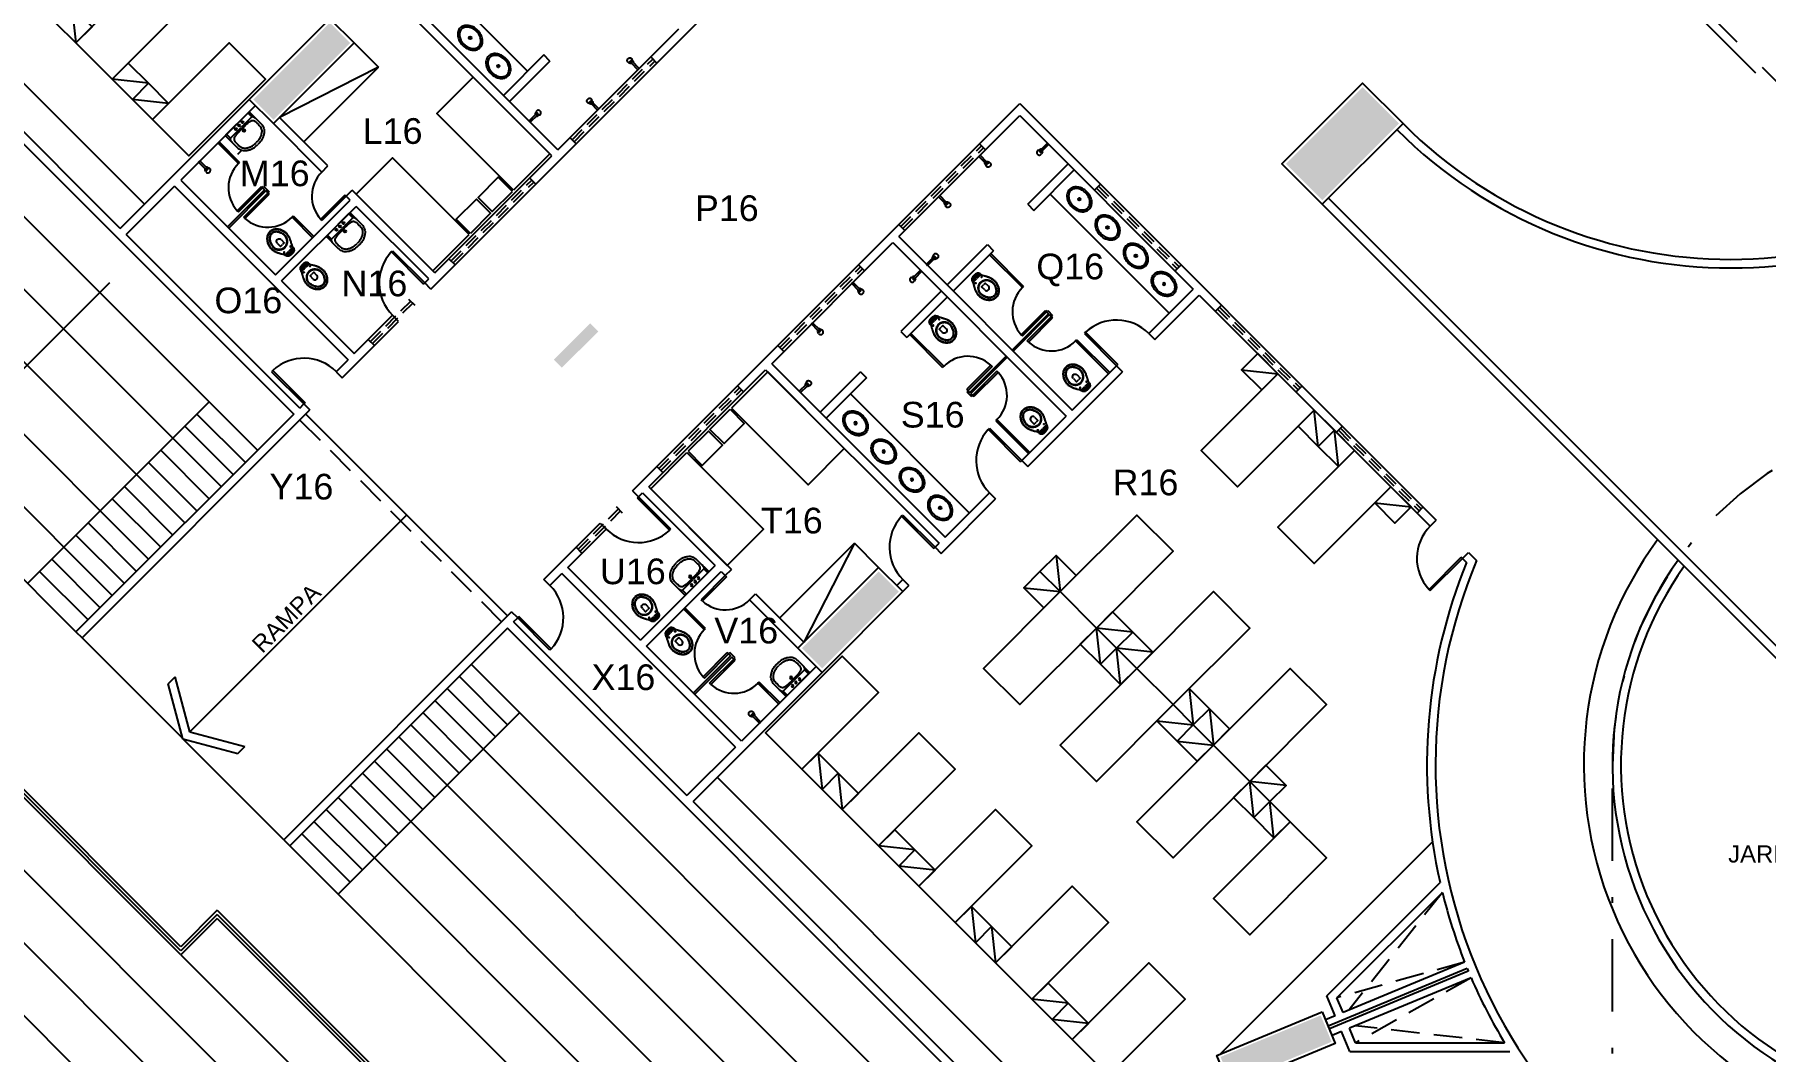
# Model space of a CAD drawing. Extents: x 652 to 872, y -56 to 210.
# Drawn here: x 798.1 to 828.44, y 151.94 to 169.76 of the extents above; entities that cross this region are included whole.
import ezdxf

# ---------------------------------------------------------------- set-up
doc = ezdxf.new("R2010")
doc.units = 0
doc.header["$LTSCALE"] = 2
doc.linetypes.add('DASHDOT2', pattern=[12.7, 6.35, -3.175, 0, -3.175])
doc.linetypes.add('HIDDEN', pattern=[0.375, 0.25, -0.125])
for name, color, linetype in [('ARQUIBANCADA-ARY', 2, 'CONTINUOUS'), ('DIVISÓRIAS-ARY', 2, 'CONTINUOUS'), ('ESQUADRIA-ALTA-ARY', 7, 'HIDDEN'), ('ESQUADRIA-ARY', 2, 'CONTINUOUS'), ('HACHURAS-ARY', 9, 'CONTINUOUS'), ('INDIC-CORTE-TBS', 4, 'DASHDOT2'), ('L_DECA', 7, 'CONTINUOUS'), ('MOBILIÁRIO-ARY', 7, 'CONTINUOUS'), ('PAREDE-ALTA-ARY', 1, 'CONTINUOUS'), ('PAREDE-BAIXA-ARY', 2, 'CONTINUOUS'), ('PEÇAS-SANIT-ARY', 7, 'CONTINUOUS'), ('PILARES-PRINC-ARY', 5, 'CONTINUOUS'), ('PROJ-COBERTURA-ARY', 7, 'DASHDOT2'), ('RAMPA-ARY', 2, 'CONTINUOUS'), ('RAMPA-INT-ARY', 7, 'CONTINUOUS'), ('RAMPA-PROJ-ARY', 7, 'HIDDEN'), ('TEXTO-PB-COR-ARY', 12, 'CONTINUOUS')]:
    doc.layers.add(name, color=color, linetype=linetype)
doc.styles.add('ARIAL', font='arial.ttf', dxfattribs={"height": 0.5})

# ---------------------------------------------------------------- blocks, each defined once
blk = doc.blocks.new('CHUVEIRO')
at = {"layer": 'PEÇAS-SANIT-ARY'}
for p, q in [((-0.029, 0.168), (-0.043, 0.208)), ((-0.015, 0.17), (0.015, 0.17)), ((-0.015, 0), (-0.015, 0.17)), ((0.015, 0), (-0.015, 0)), ((0.015, 0.17), (0.015, 0)), ((0.043, 0.207), (0.03, 0.175))]:
    blk.add_line(p, q, dxfattribs=at)
for points in [[(0.045, 0.22, 0.109452), (0.042, 0.235, 0.102376), (0.032, 0.248, 0.093737), (0.017, 0.257, 0.088426), (0, 0.26, 0.088426), (-0.017, 0.257, 0.093737), (-0.032, 0.248, 0.102376), (-0.042, 0.235, 0.109452), (-0.045, 0.22, 0.085068), (-0.043, 0.208, 0.102376)], [(0.015, 0.153, 0.061293), (0.021, 0.157, 0.104065), (0.028, 0.166, 0.115836), (0.03, 0.175, 0.115836), (0.028, 0.184, 0.104065), (0.021, 0.193, 0.09084), (0.012, 0.198, 0.083285), (0, 0.2, 0.083285), (-0.012, 0.198, 0.09084), (-0.021, 0.193, 0.104065), (-0.028, 0.184, 0.115836), (-0.03, 0.175, 0.115836), (-0.028, 0.166, 0.104065), (-0.021, 0.157, 0.061293), (-0.015, 0.153, 0.083285)], [(0.043, 0.207, 0.093692), (0.045, 0.22, 0.109452)]]:
    blk.add_lwpolyline(points, format="xyb", dxfattribs=at)
blk = doc.blocks.new('CUB01')
at = {"layer": 'L_DECA'}
blk.add_lwpolyline([(-24.5, -18.7, 0.124977), (-22.8, -25.6, 0.105809), (-17.3, -31.9, 0.086634), (-9.6, -35.9, 0.076682), (0, -37.4, 0.076682), (9.6, -35.9, 0.086634), (17.3, -31.9, 0.105809), (22.8, -25.6, 0.124977), (24.5, -18.7, 0.124977), (22.8, -11.8, 0.105809), (17.3, -5.5, 0.086634), (9.6, -1.5, 0.076682), (0, 0, 0.076682), (-9.6, -1.5, 0.086634), (-17.3, -5.5, 0.105809), (-22.8, -11.8, 0.124977)], format="xyb", close=True, dxfattribs=at)
at = {"layer": 'L_DECA', "color": 1}
blk.add_lwpolyline([(0.1, -2.9, 0.074123), (-8.3, -4.1, 0.084852), (-15, -7.5, 0.106323), (-19.8, -12.9, 0.128843), (-21.3, -18.6, 0.128843), (-19.8, -24.4, 0.106323), (-15, -29.8, 0.084852), (-8.3, -33.1, 0.074123), (0.1, -34.4, 0.074123), (8.6, -33.1, 0.084852), (15.3, -29.8, 0.106323), (20, -24.4, 0.128843), (21.5, -18.6, 0.128843), (20, -12.9, 0.106323), (15.3, -7.5, 0.084852), (8.6, -4.1, 0.074123)], format="xyb", close=True, dxfattribs=at)
for radius in [2.25, 1.06]:
    blk.add_circle((0.1, -18.7), radius, dxfattribs=at)
blk = doc.blocks.new('DUO04')
at = {"layer": 'L_DECA'}
blk.add_line((-27.8, 0), (27.8, 0), dxfattribs=at)
at = {"layer": 'L_DECA', "color": 1}
for p, q in [((-26.5, -9.9), (-26.5, 0)), ((26.5, -9.9), (26.5, 0)), ((-26.5, -9.9), (0, -9.9)), ((26.5, -9.9), (0, -9.9))]:
    blk.add_line(p, q, dxfattribs=at)
at = {"layer": 'L_DECA', "color": 7}
for points in [[(-27.8, 0), (-27.8, 0), (-28.5, -0.1), (-29.1, -0.3), (-29.4, -0.8), (-29.5, -1.4), (-29.5, -23.9)], [(27.8, 0), (27.8, 0), (28.5, -0.1), (29.1, -0.3), (29.4, -0.8), (29.5, -1.4), (29.5, -23.9)], [(-29.5, -23.9), (-29.5, -29.7), (-29.5, -29.7), (-29.4, -32.1), (-28.9, -34.4), (-28.2, -36.5), (-27.2, -38.6), (-26.1, -40.5), (-24.7, -42.2), (-23.1, -43.8), (-21.3, -45.2), (-21.3, -45.2), (-20.2, -45.9), (-19.1, -46.6), (-18, -47.2), (-16.9, -47.9), (-15.7, -48.4), (-14.5, -49), (-13.3, -49.4), (-12.1, -49.9), (-10.8, -50.3), (-9.5, -50.5), (-8.2, -50.9), (-6.7, -51.1), (-4.8, -51.4), (-2.9, -51.5), (-1.4, -51.5), (0, -51.5)], [(29.5, -23.9), (29.5, -29.7), (29.5, -29.7), (29.4, -32.1), (28.9, -34.4), (28.2, -36.5), (27.2, -38.6), (26.1, -40.5), (24.7, -42.2), (23.1, -43.8), (21.3, -45.2), (21.3, -45.2), (20.2, -45.9), (19.1, -46.6), (18, -47.2), (16.9, -47.9), (15.7, -48.4), (14.5, -49), (13.3, -49.4), (12.1, -49.9), (10.8, -50.3), (9.5, -50.5), (8.2, -50.9), (6.7, -51.1), (4.8, -51.4), (2.9, -51.5), (1.4, -51.5), (0, -51.5)]]:
    blk.add_lwpolyline(points, dxfattribs=at)
at = {"layer": 'L_DECA', "color": 1}
for points in [[(-26.5, -9.9), (-26.9, -10), (-27.5, -10.1), (-28, -10.6), (-28.4, -11.2), (-28.7, -11.9), (-29, -12.7), (-29.2, -13.7), (-29.4, -15), (-29.5, -16.8)], [(0, -12.4), (0, -12.4), (-0.8, -12.4), (-1.4, -12.4), (-1.1, -12.4), (-1.8, -12.4), (-2.5, -12.4), (-3.3, -12.4), (-3.9, -12.4), (-4.7, -12.4), (-7.9, -12.4), (-8.6, -12.4), (-9.3, -12.4), (-10, -12.4), (-10.7, -12.4), (-11.4, -12.4), (-12, -12.4), (-12.7, -12.4), (-12.7, -12.4), (-13.7, -12.4), (-14.7, -12.5), (-15.8, -12.6), (-16.8, -12.8), (-17.8, -13), (-18.8, -13.2), (-19.8, -13.5), (-20.8, -13.7), (-20.8, -13.7), (-21.7, -14.1), (-22.6, -14.7), (-23.3, -15.4), (-23.9, -16.1), (-24.5, -17), (-24.8, -18), (-25.1, -19), (-25.2, -20), (-25.2, -20), (-25.2, -21.8), (-25.2, -23.1), (-25.2, -23.9)], [(-25.2, -23.9), (-25.2, -27.3), (-25.2, -29.6), (-25.2, -29.6), (-25, -31.4), (-24.8, -33.1), (-24.2, -34.8), (-23.5, -36.3), (-22.6, -37.8), (-21.6, -39.1), (-20.4, -40.4), (-19.1, -41.4), (-19.1, -41.4), (-18.1, -42.1), (-17.1, -42.7), (-16.2, -43.3), (-15.2, -43.9), (-14.1, -44.4), (-13, -44.8), (-11.9, -45.3), (-10.8, -45.7), (-9.7, -46.1), (-8.6, -46.4), (-6.7, -46.8), (-5.2, -47), (-3.3, -47.2), (-2.1, -47.2), (-1, -47.2), (0, -47.2)], [(0, -12.4), (0, -12.4), (0.8, -12.4), (1.4, -12.4), (1.1, -12.4), (1.8, -12.4), (2.5, -12.4), (3.3, -12.4), (3.9, -12.4), (4.7, -12.4), (7.9, -12.4), (8.6, -12.4), (9.3, -12.4), (10, -12.4), (10.7, -12.4), (11.4, -12.4), (12, -12.4), (12.7, -12.4), (12.7, -12.4), (13.7, -12.4), (14.7, -12.5), (15.8, -12.6), (16.8, -12.8), (17.8, -13), (18.8, -13.2), (19.8, -13.5), (20.8, -13.7), (20.8, -13.7), (21.7, -14.1), (22.6, -14.7), (23.3, -15.4), (23.9, -16.1), (24.5, -17), (24.8, -18), (25.1, -19), (25.2, -20), (25.2, -20), (25.2, -21.8), (25.2, -23.1), (25.2, -23.9)], [(25.2, -23.9), (25.2, -27.3), (25.2, -29.6), (25.2, -29.6), (25, -31.4), (24.8, -33.1), (24.2, -34.8), (23.5, -36.3), (22.6, -37.8), (21.6, -39.1), (20.4, -40.4), (19.1, -41.4), (19.1, -41.4), (18.1, -42.1), (17.1, -42.7), (16.2, -43.3), (15.2, -43.9), (14.1, -44.4), (13, -44.8), (11.9, -45.3), (10.8, -45.7), (9.7, -46.1), (8.6, -46.4), (6.7, -46.8), (5.2, -47), (3.3, -47.2), (2.1, -47.2), (1, -47.2), (0, -47.2)], [(26.5, -9.9), (26.9, -10), (27.5, -10.1), (28, -10.6), (28.4, -11.2), (28.7, -11.9), (29, -12.7), (29.2, -13.7), (29.4, -15), (29.5, -16.8)]]:
    blk.add_lwpolyline(points, dxfattribs=at)
for centre, radius in [((-8.5, -4.9), 1.75), ((0, -17), 2.25), ((0, -4.9), 1.75), ((0, -17), 0.981), ((8.5, -4.9), 1.75)]:
    blk.add_circle(centre, radius, dxfattribs=at)
blk = doc.blocks.new('RAV10')
at = {"layer": 'L_DECA'}
blk.add_lwpolyline([(4.6, -12.9), (8.2, -12.9), (8.2, -12.9), (8.7, -13), (9.2, -13.2), (9.6, -13.5), (9.9, -14), (10.1, -14.3), (10.1, -14.3), (10.1, -14.3), (10.1, -14.3), (10.1, -14.3), (10.1, -14.3), (12.2, -18), (12.2, -18), (12.5, -18.6), (12.8, -19.1), (13.1, -19.6), (13.3, -20.1), (13.3, -20.1), (13.6, -20.6), (13.9, -21.1), (14.2, -21.5), (14.5, -22.1), (14.7, -22.6), (15, -23.1), (15.3, -23.6), (15.5, -24.1), (15.5, -24.1), (15.9, -24.8), (16.3, -25.6), (16.6, -26.3), (16.9, -27), (17.2, -27.8), (17.5, -28.6), (17.8, -29.4), (18, -30.2), (18, -30.2), (18.3, -31.4), (18.6, -32.6), (18.8, -33.9), (19, -35.2), (19.1, -36.4), (19.1, -37.7), (19.1, -39), (19, -40.3), (19, -40.3), (18.8, -41.6), (18.6, -42.9), (18.2, -44.2), (17.9, -45.5), (17.4, -46.8), (16.9, -48), (16.4, -49.3), (15.8, -50.4), (15.8, -50.4), (15.2, -51.4), (14.6, -52.3), (13.9, -53.1), (13.3, -53.9), (12.5, -54.8), (11.7, -55.5), (10.9, -56.3), (10.1, -57), (10.1, -57), (9, -57.8), (7.9, -58.5), (6.6, -59.1), (5.4, -59.6), (4.1, -60), (2.8, -60.3), (1.4, -60.4), (0, -60.5), (0, -60.5), (-1.4, -60.4), (-2.7, -60.3), (-4, -60), (-5.3, -59.6), (-6.6, -59.1), (-7.8, -58.5), (-9, -57.8), (-10.1, -57), (-10.1, -57), (-10.9, -56.3), (-11.7, -55.5), (-12.5, -54.8), (-13.2, -53.9), (-13.9, -53.1), (-14.5, -52.3), (-15.1, -51.4), (-15.7, -50.4), (-15.7, -50.4), (-16.3, -49.3), (-16.9, -48), (-17.4, -46.8), (-17.8, -45.5), (-18.2, -44.2), (-18.5, -42.9), (-18.7, -41.6), (-19, -40.3), (-19, -40.3), (-19, -39), (-19, -37.7), (-19, -36.4), (-18.9, -35.2), (-18.7, -33.9), (-18.5, -32.6), (-18.2, -31.4), (-17.9, -30.2), (-17.9, -30.2), (-17.7, -29.4), (-17.4, -28.6), (-17.1, -27.8), (-16.9, -27), (-16.6, -26.3), (-16.2, -25.6), (-15.8, -24.8), (-15.5, -24.1), (-15.5, -24.1), (-15.2, -23.6), (-15, -23.1), (-14.7, -22.6), (-14.4, -22.1), (-14.2, -21.5), (-13.9, -21.1), (-13.6, -20.6), (-13.3, -20.1), (-13.3, -20.1), (-13.1, -19.6), (-12.8, -19.1), (-12.4, -18.6), (-12.1, -18), (-10.1, -14.3), (-10.1, -14.3), (-10.1, -14.3), (-10.1, -14.3), (-10.1, -14.3), (-10.1, -14.3), (-9.8, -14), (-9.8, -14), (-9.6, -13.5), (-9.1, -13.2), (-8.6, -13), (-8.1, -12.9), (-4.5, -12.9)], dxfattribs=at)
at = {"layer": 'L_DECA', "color": 1}
for points in [[(12.2, -18), (13.3, -20.1), (13.3, -20.1), (13.6, -20.6), (13.8, -21.1), (14.1, -21.5), (14.3, -22.1), (14.5, -22.6), (14.7, -23.1), (15, -23.6), (15.2, -24.1), (15.2, -24.1), (15.5, -24.8), (15.9, -25.6), (16.2, -26.3), (16.6, -27.1), (16.9, -27.8), (17.1, -28.5), (17.4, -29.4), (17.6, -30.2), (17.6, -30.2), (17.9, -31.4), (18.1, -32.6), (18.3, -33.9), (18.5, -35.2), (18.5, -36.4), (18.5, -37.7), (18.5, -39), (18.4, -40.3), (18.4, -40.3), (18.2, -41.6), (17.9, -42.9), (17.6, -44.2), (17.2, -45.5), (16.7, -46.8), (16.2, -48), (15.6, -49.3), (15, -50.4), (15, -50.4), (14.4, -51.2), (13.9, -52), (13.3, -52.8), (12.8, -53.5), (12.2, -54.2), (11.5, -54.9), (10.9, -55.5), (10.1, -56.2), (10.1, -56.2), (9, -57.1), (7.9, -57.8), (6.6, -58.4), (5.4, -58.9), (4.1, -59.3), (2.8, -59.6), (1.4, -59.8), (0, -59.8), (0, -59.8), (-1.4, -59.8), (-2.7, -59.6), (-4.1, -59.3), (-5.3, -58.9), (-6.6, -58.4), (-7.8, -57.8), (-9, -57.1), (-10.1, -56.2), (-10.1, -56.2), (-10.8, -55.5), (-11.5, -54.9), (-12.1, -54.2), (-12.7, -53.5), (-13.3, -52.8), (-13.9, -52), (-14.4, -51.2), (-14.9, -50.4), (-14.9, -50.4), (-15.5, -49.3), (-16.1, -48), (-16.6, -46.8), (-17.1, -45.5), (-17.5, -44.2), (-17.9, -42.9), (-18.1, -41.6), (-18.3, -40.3), (-18.3, -40.3), (-18.4, -39.1), (-18.5, -37.7), (-18.5, -36.4), (-18.4, -35.2), (-18.2, -33.9), (-18, -32.6), (-17.8, -31.4), (-17.5, -30.2), (-17.5, -30.2), (-17.3, -29.4), (-17, -28.6), (-16.8, -27.8), (-16.5, -27.1), (-16.2, -26.3), (-15.8, -25.6), (-15.5, -24.8), (-15.2, -24.1), (-15.2, -24.1), (-15, -23.6), (-14.7, -23.1), (-14.5, -22.6), (-14.2, -22.1), (-14, -21.5), (-13.7, -21.1), (-13.5, -20.6), (-13.2, -20.1), (-12.1, -18)], [(-12.9, -30.2), (-12.9, -30.2), (-12.4, -29.3), (-11.9, -28.4), (-11.2, -27.7), (-10.6, -26.9), (-9.9, -26.2), (-9.2, -25.6), (-8.4, -25), (-7.5, -24.4), (-6.7, -23.9), (-5.8, -23.5), (-4.9, -23.1), (-3.9, -22.8), (-3, -22.6), (-2, -22.4), (-1, -22.3), (0, -22.2), (0, -22.2), (1, -22.3), (2, -22.4), (3, -22.6), (4, -22.8), (5, -23.1), (5.8, -23.5), (6.8, -23.9), (7.6, -24.4), (8.5, -25), (9.3, -25.6), (10, -26.2), (10.6, -26.9), (11.3, -27.7), (12, -28.4), (12.5, -29.3), (13, -30.2), (13, -30.2), (13.6, -31.3), (14, -32.6), (14.3, -33.8), (14.6, -35.1), (14.7, -36.4), (14.7, -37.7), (14.7, -39), (14.4, -40.3), (14.4, -40.3), (14.2, -41.6), (13.8, -42.9), (13.4, -44.2), (12.9, -45.5), (12.4, -46.8), (11.7, -48), (11.1, -49.3), (10.4, -50.4), (10.4, -50.4), (9.4, -51.7), (8.4, -52.8), (7.2, -53.8), (5.9, -54.6), (4.5, -55.2), (3.1, -55.8), (1.5, -56.1), (0, -56.2), (0, -56.2), (-1.5, -56.1), (-3.1, -55.8), (-4.4, -55.2), (-5.8, -54.6), (-7.1, -53.8), (-8.3, -52.8), (-9.3, -51.7), (-10.3, -50.4), (-10.3, -50.4), (-11, -49.3), (-11.7, -48), (-12.3, -46.8), (-12.8, -45.5), (-13.3, -44.2), (-13.7, -42.9), (-14.1, -41.6), (-14.4, -40.3), (-14.4, -40.3), (-14.6, -39), (-14.7, -37.7), (-14.6, -36.4), (-14.5, -35.1), (-14.2, -33.8), (-13.9, -32.6), (-13.5, -31.3), (-12.9, -30.2)], [(-12, -30.2), (-12, -30.2), (-11.5, -29.4), (-11, -28.6), (-10.4, -27.9), (-9.8, -27.2), (-9.1, -26.7), (-8.5, -26.1), (-7.7, -25.5), (-6.9, -25), (-6.1, -24.6), (-5.3, -24.2), (-4.5, -23.9), (-3.6, -23.6), (-2.8, -23.4), (-1.8, -23.2), (-0.9, -23.2), (0, -23.1), (0, -23.1), (0.9, -23.2), (1.9, -23.2), (2.8, -23.4), (3.6, -23.6), (4.5, -23.9), (5.4, -24.2), (6.2, -24.6), (7, -25), (7.7, -25.5), (8.5, -26.1), (9.2, -26.7), (9.8, -27.2), (10.4, -27.9), (11, -28.6), (11.5, -29.4), (12, -30.2), (12, -30.2), (12.7, -31.3), (13.2, -32.6), (13.6, -33.8), (13.9, -35), (14.1, -36.4), (14.1, -37.7), (14.1, -39), (13.9, -40.3), (13.9, -40.3), (13.6, -41.7), (13.2, -43), (12.8, -44.3), (12.3, -45.5), (11.7, -46.9), (11.1, -48.1), (10.4, -49.3), (9.6, -50.4), (9.6, -50.4), (8.8, -51.6), (7.8, -52.6), (6.7, -53.5), (5.5, -54.2), (4.2, -54.8), (2.8, -55.3), (1.5, -55.5), (0, -55.7), (0, -55.7), (-1.5, -55.5), (-2.8, -55.3), (-4.2, -54.8), (-5.4, -54.2), (-6.6, -53.5), (-7.7, -52.6), (-8.7, -51.6), (-9.6, -50.4), (-9.6, -50.4), (-10.3, -49.3), (-11, -48.1), (-11.7, -46.9), (-12.2, -45.5), (-12.7, -44.3), (-13.1, -43), (-13.5, -41.7), (-13.8, -40.3), (-13.8, -40.3), (-14, -39), (-14.1, -37.7), (-14, -36.4), (-13.9, -35), (-13.6, -33.8), (-13.2, -32.6), (-12.7, -31.3), (-12, -30.2)], [(-7.7, -9.4), (-8.1, -10.1), (-8.5, -10.8), (-8.6, -11.4), (-8.8, -12.2), (-8.8, -13.1)], [(-5.1, -12.9), (-5.1, -9.7), (-5.1, -7.8), (-5.1, -7.8), (-5.2, -7.6), (-5.3, -7.5), (-5.5, -7.4), (-5.9, -7.6), (-5.9, -7.6), (-6.4, -8), (-7.1, -8.6), (-7.7, -9.4)], [(5.1, -9.3), (5, -8.9), (4.6, -8.3), (3.9, -7.8), (3.1, -7.7), (0, -7.7), (-3.1, -7.7), (-3.1, -7.7), (-3.9, -7.8), (-4.5, -8.3), (-5, -8.9), (-5.1, -9.7)], [(4.6, -12.9), (4.6, -12.9), (4.2, -12.9), (3.9, -12.6), (3.6, -12.4), (3.6, -12), (3.6, -10.7), (3.6, -10.7), (3.6, -10.5), (3.6, -10.4), (3.7, -10.2), (3.9, -10.1), (3.9, -10.1), (3.9, -9.9), (3.9, -9.7), (3.8, -9.5), (3.6, -9.4), (0, -9.4), (-3.5, -9.4), (-3.5, -9.4), (-3.7, -9.5), (-3.9, -9.7), (-3.9, -9.9), (-3.8, -10.1), (-3.8, -10.1), (-3.6, -10.2), (-3.6, -10.4), (-3.5, -10.5), (-3.5, -10.7), (-3.5, -12), (-3.5, -12), (-3.6, -12.4), (-3.8, -12.6), (-4.1, -12.9), (-4.5, -12.9)], [(-4.5, -37), (-4.5, -29), (0, -29)], [(3.7, -10.3), (0, -10.3), (-3.6, -10.3)], [(4.6, -37), (4.6, -29), (0, -29)], [(5.1, -12.9), (5.1, -9.7), (5.1, -7.8), (5.1, -7.8), (5.2, -7.6), (5.3, -7.5), (5.5, -7.4), (5.9, -7.6), (5.9, -7.6), (6.4, -8), (7.1, -8.6), (7.7, -9.4)], [(7.7, -9.4), (8.1, -10.1), (8.5, -10.8), (8.6, -11.4), (8.8, -12.2), (8.8, -13.1)]]:
    blk.add_lwpolyline(points, dxfattribs=at)
at = {"layer": 'L_DECA', "color": 7}
for points in [[(10.1, -14.3), (10.1, -14.3), (10.1, -14.3), (10.1, -14.3), (10.1, -14.3), (10.1, -14.3), (9.6, -11.3), (9.6, -11.3), (9.3, -10.2), (8.9, -9.3), (8.3, -8.5), (7.7, -7.7), (6.9, -7), (6.1, -6.5), (5.1, -6.2), (4.1, -5.9), (4.1, -5.9), (3.6, -5.8), (3.1, -5.7), (2.6, -5.6), (2, -5.6), (1.5, -5.6), (1, -5.5), (0.5, -5.5), (0, -5.5), (0, -5.5), (-0.5, -5.5), (-1, -5.5), (-1.5, -5.6), (-2, -5.6), (-2.5, -5.6), (-3, -5.7), (-3.5, -5.8), (-4, -5.9), (-4, -5.9), (-5, -6.2), (-6, -6.5), (-6.9, -7), (-7.6, -7.7), (-8.2, -8.5), (-8.8, -9.3), (-9.3, -10.2), (-9.6, -11.3), (-10, -14.3), (-10, -14.3), (-10, -14.3), (-10, -14.3), (-10, -14.3), (-10.1, -14.3)], [(-4.5, -12.9), (0, -12.9)], [(4.6, -12.9), (0, -12.9)]]:
    blk.add_lwpolyline(points, dxfattribs=at)
at = {"layer": 'L_DECA', "color": 1}
for centre in [(-7.6, -17), (7.6, -17)]:
    blk.add_circle(centre, 0.672, dxfattribs=at)
blk.add_arc((0, -37), 4.56, 180, 0, dxfattribs=at)

msp = doc.modelspace()

# ---------------------------------------------------------------- hatches: boundary and pattern name
at = {"layer": 'HACHURAS-ARY', "ltscale": 0.5}
for points in [[(803.632, 169.612), (803.278, 169.966), (801.935, 168.622), (802.289, 168.269)], [(822.017, 168.198), (821.38, 168.834), (820.037, 167.491), (820.673, 166.854)], [(807.981, 164.556), (807.839, 164.698), (807.203, 164.061), (807.344, 163.92)], [(813.249, 159.996), (812.895, 160.349), (811.552, 159.006), (811.905, 158.652)], [(820.836, 152.108), (820.644, 152.57), (818.889, 151.843), (819.08, 151.381)]]:
    msp.add_hatch(color=256, dxfattribs=at).paths.add_polyline_path(points)

# ---------------------------------------------------------------- linework, layer by layer
at = {"layer": 'ARQUIBANCADA-ARY'}
for p, q in [((793.869, 170.612), (802.008, 162.473)), ((793.496, 169.712), (801.371, 161.836)), ((793.123, 168.812), (800.735, 161.2)), ((792.75, 167.912), (800.099, 160.563)), ((792.377, 167.012), (799.462, 159.927)), ((792.005, 166.112), (798.826, 159.291)), ((801.159, 163.321), (797.977, 160.139)), ((800.947, 163.109), (801.796, 162.26)), ((800.735, 162.897), (801.584, 162.048)), ((790.513, 162.512), (805.795, 147.23)), ((800.311, 162.473), (801.159, 161.624)), ((800.099, 162.26), (800.947, 161.412)), ((799.674, 161.836), (800.523, 160.988)), ((790.141, 161.612), (804.895, 146.858)), ((799.462, 161.624), (800.311, 160.776)), ((799.038, 161.2), (799.887, 160.351)), ((798.826, 160.988), (799.674, 160.139)), ((789.768, 160.712), (803.995, 146.485)), ((798.402, 160.563), (799.25, 159.715)), ((798.189, 160.351), (799.038, 159.503)), ((805.756, 158.725), (813.895, 150.586)), ((806.392, 157.664), (805.543, 158.513)), ((805.119, 158.089), (812.995, 150.213)), ((806.18, 157.452), (805.331, 158.301)), ((806.604, 157.876), (803.422, 154.694)), ((805.756, 157.028), (804.907, 157.876)), ((805.543, 156.816), (804.695, 157.664)), ((800.664, 153.634), (796.917, 157.381)), ((800.664, 153.704), (796.987, 157.381)), ((800.664, 153.775), (797.058, 157.381)), ((805.119, 156.391), (804.271, 157.24)), ((804.483, 157.452), (812.095, 149.84)), ((804.907, 156.179), (804.058, 157.028)), ((804.483, 155.755), (803.634, 156.604)), ((803.846, 156.816), (811.195, 149.467)), ((804.271, 155.543), (803.422, 156.391)), ((803.846, 155.119), (802.998, 155.967)), ((803.21, 156.179), (810.295, 149.094)), ((803.634, 154.907), (802.786, 155.755)), ((802.574, 155.543), (809.395, 148.722)), ((801.301, 154.412), (800.664, 153.775)), ((801.301, 154.341), (800.664, 153.704)), ((801.301, 154.27), (800.664, 153.634)), ((801.301, 154.27), (807.595, 147.976)), ((800.664, 153.634), (806.695, 147.603))]:
    msp.add_line(p, q, dxfattribs=at)
at = {"layer": 'ARQUIBANCADA-ARY', "linetype": 'HIDDEN'}
msp.add_line((802.75, 163.003), (806.286, 159.467), dxfattribs=at)
at = {"layer": 'DIVISÓRIAS-ARY'}
for p, q in [((801.313, 167.859), (801.673, 167.498)), ((801.334, 167.88), (801.695, 167.519)), ((801.673, 167.498), (801.695, 167.519)), ((802.133, 167.038), (801.482, 166.388)), ((802.154, 167.017), (801.504, 166.367)), ((801.653, 166.671), (802.076, 167.095)), ((801.674, 166.65), (802.119, 167.095)), ((801.766, 166.558), (802.211, 167.003)), ((801.787, 166.537), (802.211, 166.961)), ((802.098, 167.074), (802.076, 167.095)), ((802.098, 167.074), (802.133, 167.038)), ((802.133, 167.038), (802.098, 167.074)), ((802.119, 167.095), (802.211, 167.003)), ((802.19, 166.982), (802.154, 167.017)), ((802.154, 167.017), (802.19, 166.982)), ((802.19, 166.982), (802.211, 166.961)), ((803.54, 166.946), (803.116, 166.523)), ((803.561, 166.925), (803.138, 166.501)), ((803.561, 166.925), (803.54, 166.946)), ((801.653, 166.671), (801.674, 166.65)), ((801.787, 166.537), (801.766, 166.558)), ((802.614, 166.557), (802.635, 166.579)), ((802.614, 166.557), (802.974, 166.197)), ((802.635, 166.579), (802.996, 166.218)), ((803.116, 166.523), (803.138, 166.501)), ((804.354, 165.949), (804.375, 165.97)), ((804.375, 165.97), (804.94, 165.405)), ((804.354, 165.949), (804.919, 165.384)), ((814.84, 165.9), (815.416, 165.324)), ((814.861, 165.921), (815.437, 165.345)), ((804.94, 165.405), (804.919, 165.384)), ((815.416, 165.324), (815.437, 165.345)), ((804.375, 164.839), (804.396, 164.818)), ((815.876, 164.864), (815.239, 164.228)), ((815.89, 164.85), (815.253, 164.213)), ((815.395, 164.497), (815.819, 164.921)), ((815.417, 164.476), (815.861, 164.921)), ((815.501, 164.391), (815.946, 164.836)), ((815.523, 164.37), (815.946, 164.793)), ((815.84, 164.899), (815.819, 164.921)), ((815.84, 164.899), (815.876, 164.864)), ((815.861, 164.921), (815.946, 164.836)), ((815.89, 164.85), (815.925, 164.814)), ((815.925, 164.814), (815.946, 164.793)), ((813.44, 164.5), (814.016, 163.924)), ((813.461, 164.521), (814.037, 163.945)), ((815.395, 164.497), (815.417, 164.476)), ((816.523, 164.542), (816.502, 164.521)), ((816.502, 164.521), (817.067, 163.955)), ((816.523, 164.542), (817.088, 163.977)), ((815.523, 164.37), (815.501, 164.391)), ((816.349, 164.39), (816.371, 164.411)), ((816.349, 164.39), (816.926, 163.814)), ((816.371, 164.411), (816.947, 163.835)), ((802.277, 163.872), (802.256, 163.851)), ((802.256, 163.851), (802.821, 163.286)), ((802.277, 163.872), (802.842, 163.307)), ((814.037, 163.945), (814.016, 163.924)), ((814.864, 163.965), (814.44, 163.542)), ((814.885, 163.944), (814.44, 163.499)), ((814.497, 163.485), (815.133, 164.122)), ((814.511, 163.471), (815.147, 164.107)), ((814.97, 163.859), (814.525, 163.414)), ((814.991, 163.838), (814.567, 163.414)), ((814.864, 163.965), (814.885, 163.944)), ((814.991, 163.838), (814.97, 163.859)), ((817.067, 163.955), (817.088, 163.977)), ((814.461, 163.52), (814.44, 163.542)), ((802.821, 163.286), (802.842, 163.307)), ((814.44, 163.499), (814.525, 163.414)), ((814.461, 163.52), (814.497, 163.485)), ((814.511, 163.471), (814.546, 163.436)), ((814.546, 163.436), (814.567, 163.414)), ((814.97, 163.011), (814.949, 162.99)), ((814.949, 162.99), (815.526, 162.414)), ((814.97, 163.011), (815.547, 162.435)), ((814.819, 162.838), (814.84, 162.859)), ((814.819, 162.838), (815.384, 162.272)), ((814.84, 162.859), (815.405, 162.294)), ((815.405, 162.294), (815.384, 162.272)), ((808.688, 161.657), (808.667, 161.636)), ((809.232, 161.071), (808.667, 161.636)), ((809.253, 161.092), (808.688, 161.657)), ((808.122, 161.092), (808.101, 161.113)), ((813.299, 161.317), (813.32, 161.339)), ((813.299, 161.317), (813.864, 160.752)), ((813.32, 161.339), (813.885, 160.773)), ((809.232, 161.071), (809.253, 161.092)), ((813.885, 160.773), (813.864, 160.752)), ((822.544, 160.035), (823.109, 160.6)), ((822.565, 160.014), (823.13, 160.579)), ((823.13, 160.579), (823.109, 160.6)), ((810.208, 160.278), (809.784, 159.855)), ((810.229, 160.257), (809.806, 159.833)), ((810.208, 160.278), (810.229, 160.257)), ((822.544, 160.035), (822.565, 160.014)), ((809.84, 159.331), (809.48, 159.691)), ((809.862, 159.352), (809.501, 159.713)), ((809.806, 159.833), (809.784, 159.855)), ((806.569, 159.538), (806.59, 159.559)), ((807.134, 158.973), (806.569, 159.538)), ((807.155, 158.994), (806.59, 159.559)), ((809.84, 159.331), (809.862, 159.352)), ((807.155, 158.994), (807.134, 158.973)), ((810.3, 158.871), (809.65, 158.221)), ((810.321, 158.85), (809.671, 158.199)), ((809.82, 158.504), (810.243, 158.928)), ((809.841, 158.483), (810.286, 158.928)), ((809.933, 158.391), (810.378, 158.836)), ((809.954, 158.37), (810.378, 158.793)), ((810.265, 158.907), (810.243, 158.928)), ((810.3, 158.871), (810.265, 158.907)), ((810.265, 158.907), (810.3, 158.871)), ((810.378, 158.836), (810.286, 158.928)), ((810.321, 158.85), (810.357, 158.815)), ((810.357, 158.815), (810.321, 158.85)), ((810.357, 158.815), (810.378, 158.793)), ((809.82, 158.504), (809.841, 158.483)), ((809.954, 158.37), (809.933, 158.391)), ((810.781, 158.39), (810.802, 158.412)), ((811.142, 158.03), (810.781, 158.39)), ((811.163, 158.051), (810.802, 158.412))]:
    msp.add_line(p, q, dxfattribs=at)
at = {"layer": 'DIVISÓRIAS-ARY', "color": 7, "ltscale": 0.5}
for centre, radius, start, end in [((802.098, 167.074), 0.6, 135, 222.134), ((802.19, 166.982), 0.6, 227.866, 315), ((804.94, 165.405), 0.8, 137.1491, 225), ((815.84, 164.899), 0.6, 135, 222.134), ((815.925, 164.814), 0.6, 227.866, 315), ((802.821, 163.286), 0.8, 45, 132.8509), ((814.461, 163.52), 0.6, 47.866, 135), ((814.546, 163.436), 0.6, 315, 42.134), ((808.688, 161.657), 0.8, 225, 312.8509), ((806.569, 159.538), 0.8, 317.1491, 45), ((810.265, 158.907), 0.6, 135, 222.134), ((810.357, 158.815), 0.6, 227.866, 315)]:
    msp.add_arc(centre, radius, start, end, dxfattribs=at)
at = {"layer": 'ESQUADRIA-ALTA-ARY', "ltscale": 0.5}
for p, q in [((807.521, 167.915), (808.935, 169.329)), ((807.556, 167.88), (808.971, 169.294)), ((808.9, 169.365), (809.006, 169.259)), ((807.486, 167.95), (807.592, 167.844)), ((813.284, 166.395), (814.698, 167.809)), ((813.319, 166.359), (814.734, 167.774)), ((814.769, 167.738), (814.663, 167.844)), ((805.4, 165.794), (806.814, 167.208)), ((805.435, 165.758), (806.849, 167.173)), ((806.779, 167.243), (806.885, 167.137)), ((816.678, 167.031), (816.784, 167.137)), ((816.714, 167.067), (818.128, 165.652)), ((816.749, 167.102), (818.163, 165.688)), ((813.355, 166.324), (813.249, 166.43)), ((805.364, 165.829), (805.471, 165.723)), ((811.163, 164.274), (812.577, 165.688)), ((811.198, 164.238), (812.612, 165.652)), ((812.648, 165.617), (812.542, 165.723)), ((818.092, 165.617), (818.198, 165.723)), ((804.693, 165.087), (803.986, 164.38)), ((804.728, 165.051), (804.021, 164.344)), ((804.657, 165.122), (804.763, 165.016)), ((818.799, 164.91), (818.906, 165.016)), ((818.799, 164.91), (818.906, 165.016)), ((818.835, 164.945), (820.249, 163.531)), ((818.87, 164.981), (820.284, 163.566)), ((803.95, 164.415), (804.056, 164.309)), ((811.233, 164.203), (811.127, 164.309)), ((809.041, 162.152), (810.456, 163.566)), ((809.077, 162.117), (810.491, 163.531)), ((810.526, 163.496), (810.42, 163.602)), ((820.214, 163.496), (820.32, 163.602)), ((820.921, 162.789), (821.027, 162.895)), ((820.956, 162.824), (822.37, 161.41)), ((820.992, 162.859), (822.406, 161.445)), ((809.112, 162.082), (809.006, 162.188)), ((808.334, 161.445), (807.627, 160.738)), ((808.37, 161.41), (807.663, 160.703)), ((808.405, 161.374), (808.299, 161.48)), ((822.335, 161.374), (822.441, 161.48)), ((807.698, 160.667), (807.592, 160.773))]:
    msp.add_line(p, q, dxfattribs=at)
at = {"layer": 'ESQUADRIA-ARY'}
for p, q in [((801.301, 154.412), (807.595, 148.118)), ((801.301, 154.341), (807.559, 148.082))]:
    msp.add_line(p, q, dxfattribs=at)
at = {"layer": 'INDIC-CORTE-TBS', "ltscale": 0.5}
msp.add_line((722.52, 88.518), (826.519, 192.516), dxfattribs=at)
at = {"layer": 'MOBILIÁRIO-ARY', "ltscale": 0.5}
for p, q in [((798.753, 170.249), (798.824, 169.612)), ((803.703, 169.612), (804.127, 169.188)), ((804.127, 169.188), (802.395, 168.304)), ((802.819, 167.88), (804.127, 169.188)), ((800.097, 168.905), (799.46, 168.976)), ((800.45, 168.552), (799.814, 168.622)), ((819.259, 163.885), (819.895, 163.814)), ((820.603, 162.541), (820.532, 163.178)), ((820.956, 162.188), (820.885, 162.824)), ((821.593, 161.551), (822.229, 161.48)), ((811.163, 159.536), (812.471, 160.844)), ((812.471, 160.844), (811.587, 159.112)), ((812.895, 160.42), (812.471, 160.844)), ((816.006, 160.632), (816.077, 159.996)), ((815.441, 160.066), (816.077, 159.996)), ((816.784, 158.723), (816.714, 159.359)), ((817.35, 159.288), (816.714, 159.359)), ((817.703, 158.935), (817.067, 159.006)), ((817.138, 158.369), (817.067, 159.006)), ((818.34, 158.298), (818.411, 157.662)), ((818.693, 157.945), (818.764, 157.309)), ((817.774, 157.733), (818.411, 157.662)), ((811.834, 157.167), (811.905, 156.531)), ((818.128, 157.379), (818.764, 157.309)), ((812.188, 156.814), (812.259, 156.177)), ((819.471, 156.036), (819.401, 156.672)), ((820.037, 156.601), (819.401, 156.672)), ((819.825, 155.682), (819.754, 156.319)), ((813.532, 155.47), (812.895, 155.541)), ((813.885, 155.117), (813.249, 155.187)), ((814.521, 154.48), (814.592, 153.844)), ((814.875, 154.127), (814.946, 153.49)), ((816.219, 152.783), (815.582, 152.854)), ((816.572, 152.429), (815.936, 152.5))]:
    msp.add_line(p, q, dxfattribs=at)
at = {"layer": 'MOBILIÁRIO-ARY'}
msp.add_line((818.884, 151.894), (822.604, 155.615), dxfattribs=at)
for points in [[(799.46, 168.976), (800.804, 170.319), (800.167, 170.956), (798.824, 169.612)], [(798.824, 169.612), (799.107, 169.895), (798.753, 170.249), (798.47, 169.966)], [(800.167, 168.269), (801.511, 169.612), (802.147, 168.976), (800.804, 167.632)], [(799.46, 168.976), (799.743, 169.259), (800.097, 168.905), (799.814, 168.622)], [(806.496, 167.031), (805.152, 168.375), (805.789, 169.011), (807.132, 167.668)], [(800.167, 168.269), (800.45, 168.552), (800.097, 168.905), (799.814, 168.622)], [(805.718, 166.253), (804.375, 167.597), (803.738, 166.961), (805.082, 165.617)], [(806.475, 167.01), (806.227, 167.258), (805.874, 166.904), (806.121, 166.656)], [(805.739, 166.275), (805.492, 166.522), (805.845, 166.876), (806.093, 166.628)], [(819.895, 163.814), (819.613, 163.531), (819.259, 163.885), (819.542, 164.167)], [(810.314, 163.213), (811.658, 161.869), (812.294, 162.506), (810.951, 163.849)], [(819.895, 163.814), (818.552, 162.47), (819.188, 161.834), (820.532, 163.178)], [(810.293, 163.192), (810.54, 162.944), (810.187, 162.591), (809.939, 162.838)], [(820.532, 163.178), (820.249, 162.895), (820.603, 162.541), (820.885, 162.824)], [(809.558, 162.456), (809.805, 162.209), (810.159, 162.562), (809.911, 162.81)], [(821.239, 162.47), (820.956, 162.188), (820.603, 162.541), (820.885, 162.824)], [(809.536, 162.435), (810.88, 161.092), (810.243, 160.455), (808.9, 161.799)], [(821.239, 162.47), (819.895, 161.127), (820.532, 160.491), (821.875, 161.834)], [(821.875, 161.834), (821.593, 161.551), (821.946, 161.198), (822.229, 161.48)], [(816.077, 159.996), (817.421, 161.339), (818.057, 160.703), (816.714, 159.359)], [(816.077, 159.996), (816.36, 160.278), (816.006, 160.632), (815.724, 160.349)], [(816.077, 159.996), (815.794, 159.713), (815.441, 160.066), (815.724, 160.349)], [(816.077, 159.996), (814.734, 158.652), (815.37, 158.016), (816.714, 159.359)], [(817.421, 158.652), (818.764, 159.996), (819.401, 159.359), (818.057, 158.016)], [(816.714, 159.359), (816.996, 159.642), (817.35, 159.288), (817.067, 159.006)], [(816.714, 159.359), (816.431, 159.076), (816.784, 158.723), (817.067, 159.006)], [(817.421, 158.652), (817.703, 158.935), (817.35, 159.288), (817.067, 159.006)], [(817.421, 158.652), (817.138, 158.369), (816.784, 158.723), (817.067, 159.006)], [(811.552, 156.884), (812.895, 158.228), (812.259, 158.864), (810.915, 157.521)], [(817.421, 158.652), (816.077, 157.309), (816.714, 156.672), (818.057, 158.016)], [(819.401, 156.672), (820.744, 158.016), (820.108, 158.652), (818.764, 157.309)], [(818.057, 158.016), (818.34, 158.298), (818.693, 157.945), (818.411, 157.662)], [(818.057, 158.016), (817.774, 157.733), (818.128, 157.379), (818.411, 157.662)], [(818.764, 157.309), (819.047, 157.591), (818.693, 157.945), (818.411, 157.662)], [(812.259, 156.177), (813.602, 157.521), (814.239, 156.884), (812.895, 155.541)], [(818.764, 157.309), (818.481, 157.026), (818.128, 157.379), (818.411, 157.662)], [(811.552, 156.884), (811.834, 157.167), (812.188, 156.814), (811.905, 156.531)], [(819.401, 156.672), (818.057, 155.329), (817.421, 155.965), (818.764, 157.309)], [(819.401, 156.672), (819.683, 156.955), (820.037, 156.601), (819.754, 156.319)], [(812.259, 156.177), (812.542, 156.46), (812.188, 156.814), (811.905, 156.531)], [(819.401, 156.672), (819.118, 156.389), (819.471, 156.036), (819.754, 156.319)], [(820.108, 155.965), (819.825, 155.682), (819.471, 156.036), (819.754, 156.319)], [(813.602, 154.834), (814.946, 156.177), (815.582, 155.541), (814.239, 154.197)], [(820.108, 155.965), (818.764, 154.622), (819.401, 153.985), (820.744, 155.329)], [(812.895, 155.541), (813.178, 155.824), (813.532, 155.47), (813.249, 155.187)], [(813.602, 154.834), (813.885, 155.117), (813.532, 155.47), (813.249, 155.187)], [(815.582, 152.854), (816.926, 154.197), (816.289, 154.834), (814.946, 153.49)], [(814.239, 154.197), (814.521, 154.48), (814.875, 154.127), (814.592, 153.844)], [(814.946, 153.49), (815.229, 153.773), (814.875, 154.127), (814.592, 153.844)], [(816.289, 152.147), (817.633, 153.49), (818.269, 152.854), (816.926, 151.51)], [(815.582, 152.854), (815.865, 153.137), (816.219, 152.783), (815.936, 152.5)], [(816.289, 152.147), (816.572, 152.429), (816.219, 152.783), (815.936, 152.5)]]:
    msp.add_lwpolyline(points, close=True, dxfattribs=at)
at = {"layer": 'PAREDE-ALTA-ARY'}
for p, q in [((793.494, 172.255), (802.642, 163.107)), ((799.602, 166.359), (793.652, 172.309)), ((805.046, 165.299), (811.834, 172.087)), ((807.168, 167.632), (804.127, 170.673)), ((807.274, 167.738), (804.233, 170.779)), ((807.274, 167.738), (809.395, 169.86)), ((799.602, 166.359), (801.864, 168.622)), ((801.97, 168.516), (800.662, 167.208)), ((808.582, 161.763), (815.37, 168.552)), ((815.37, 168.552), (822.671, 161.251)), ((803.137, 167.349), (802.289, 168.198)), ((803.243, 167.456), (802.395, 168.304)), ((813.249, 166.218), (815.37, 168.339)), ((815.37, 168.339), (818.411, 165.299)), ((805.117, 165.582), (807.168, 167.632)), ((800.662, 167.208), (802.324, 165.546)), ((803.137, 167.349), (803.243, 167.456)), ((800.556, 167.102), (799.708, 166.253)), ((800.556, 167.102), (803.597, 164.061)), ((803.561, 166.925), (803.667, 167.031)), ((803.632, 166.854), (803.561, 166.925)), ((805.117, 165.582), (803.667, 167.031)), ((802.324, 165.546), (803.632, 166.854)), ((802.43, 165.44), (803.738, 166.748)), ((805.011, 165.476), (803.738, 166.748)), ((802.748, 163.213), (799.708, 166.253)), ((811.021, 163.991), (813.143, 166.112)), ((813.143, 166.112), (816.183, 163.071)), ((813.249, 166.218), (816.289, 163.178)), ((802.43, 165.44), (803.703, 164.167)), ((804.94, 165.405), (805.011, 165.476)), ((805.046, 165.299), (804.94, 165.405)), ((817.633, 164.521), (818.411, 165.299)), ((817.739, 164.415), (818.517, 165.193)), ((818.517, 165.193), (822.565, 161.145)), ((803.703, 164.167), (804.375, 164.839)), ((804.481, 164.733), (804.375, 164.839)), ((803.493, 163.745), (804.481, 164.733)), ((817.633, 164.521), (817.739, 164.415)), ((803.387, 163.851), (803.597, 164.061)), ((808.865, 161.834), (810.915, 163.885)), ((810.915, 163.885), (813.956, 160.844)), ((811.021, 163.991), (814.062, 160.95)), ((815.511, 162.188), (817.173, 163.849)), ((816.289, 163.178), (817.067, 163.955)), ((817.067, 163.955), (817.173, 163.849)), ((802.748, 163.213), (802.821, 163.286)), ((802.642, 163.107), (798.826, 159.291)), ((798.932, 159.185), (802.927, 163.18)), ((815.405, 162.294), (816.183, 163.071)), ((815.405, 162.294), (815.511, 162.188)), ((808.582, 161.763), (808.688, 161.657)), ((808.688, 161.657), (808.759, 161.728)), ((808.759, 161.728), (810.031, 160.455)), ((808.865, 161.834), (810.314, 160.384)), ((814.062, 160.95), (814.84, 161.728)), ((814.84, 161.728), (814.946, 161.622)), ((813.991, 160.667), (814.946, 161.622)), ((807.028, 160.21), (808.016, 161.198)), ((808.016, 161.198), (808.122, 161.092)), ((822.565, 161.145), (822.671, 161.251)), ((807.45, 160.42), (808.122, 161.092)), ((813.885, 160.773), (813.956, 160.844)), ((813.885, 160.773), (813.991, 160.667)), ((823.13, 160.579), (823.236, 160.685)), ((823.13, 160.579), (823.201, 160.508)), ((823.236, 160.685), (823.378, 160.544)), ((823.236, 160.685), (823.378, 160.544)), ((807.134, 160.104), (807.344, 160.314)), ((810.385, 157.273), (807.344, 160.314)), ((808.723, 159.147), (807.45, 160.42)), ((808.723, 159.147), (810.031, 160.455)), ((808.829, 159.041), (810.137, 160.349)), ((810.137, 160.349), (810.208, 160.278)), ((810.208, 160.278), (810.314, 160.384)), ((813.213, 160.102), (813.319, 160.208)), ((813.319, 160.208), (813.425, 160.102)), ((810.632, 159.854), (810.738, 159.96)), ((810.738, 159.96), (811.587, 159.112)), ((813.319, 159.996), (813.425, 160.102)), ((802.467, 155.649), (806.463, 159.644)), ((810.632, 159.854), (811.481, 159.006)), ((798.826, 159.291), (798.932, 159.185)), ((806.39, 159.359), (802.574, 155.543)), ((815.538, 150.211), (806.39, 159.359)), ((806.496, 159.465), (806.569, 159.538)), ((806.496, 159.465), (809.536, 156.425)), ((810.491, 157.379), (808.829, 159.041)), ((811.799, 158.687), (810.491, 157.379)), ((809.642, 156.319), (811.905, 158.581)), ((810.385, 157.273), (809.536, 156.425)), ((809.642, 156.319), (815.592, 150.369)), ((802.467, 155.649), (802.574, 155.543)), ((820.753, 152.915), (822.737, 154.899)), ((820.93, 152.88), (822.777, 154.727)), ((823.213, 153.39), (820.777, 152.381)), ((823.232, 153.344), (820.796, 152.335)), ((823.166, 153.506), (821.036, 152.624)), ((823.281, 153.229), (821.151, 152.347)), ((820.898, 152.566), (820.753, 152.915)), ((821.036, 152.624), (820.93, 152.88)), ((820.898, 152.566), (820.729, 152.496)), ((821.257, 152.09), (821.151, 152.347)), ((821.012, 152.289), (820.844, 152.219)), ((821.157, 151.94), (821.012, 152.289)), ((821.257, 152.09), (823.869, 152.09)), ((821.157, 151.94), (823.962, 151.94))]:
    msp.add_line(p, q, dxfattribs=at)
at = {"layer": 'PAREDE-ALTA-ARY', "ltscale": 0.5}
for p, q in [((803.387, 163.851), (803.493, 163.745)), ((802.821, 163.286), (802.927, 163.18)), ((807.134, 160.104), (807.028, 160.21)), ((806.569, 159.538), (806.463, 159.644))]:
    msp.add_line(p, q, dxfattribs=at)
at = {"layer": 'PAREDE-ALTA-ARY'}
for radius, start, end in [(9.4, 157.8486, 192.6941), (9.25, 157.2333, 247.7667), (9.4, 193.7695, 201.5857), (9.4, 202.3476, 202.6524), (9.4, 203.4143, 211.2305)]:
    msp.add_arc((831.907, 156.964), radius, start, end, dxfattribs=at)
at = {"layer": 'PAREDE-BAIXA-ARY'}
for p, q in [((807.026, 169.4), (806.319, 168.693)), ((807.132, 169.294), (806.425, 168.587)), ((807.132, 169.294), (807.026, 169.4)), ((815.511, 166.784), (816.219, 167.491)), ((815.617, 166.678), (816.325, 167.385)), ((830.934, 156.736), (820.779, 166.89)), ((815.511, 166.784), (815.617, 166.678)), ((830.907, 156.55), (820.673, 166.784)), ((814.097, 165.37), (814.804, 166.077)), ((814.203, 165.263), (814.91, 165.971)), ((814.804, 166.077), (814.91, 165.971)), ((813.991, 165.263), (813.284, 164.556)), ((814.097, 165.157), (813.39, 164.45)), ((813.284, 164.556), (813.39, 164.45)), ((812.577, 163.849), (811.87, 163.142)), ((812.577, 163.849), (812.683, 163.743)), ((812.683, 163.743), (811.976, 163.036))]:
    msp.add_line(p, q, dxfattribs=at)
for radius, start, end in [(6.65, 143.6487, 261.3513), (6.15, 144.3579, 260.6421), (6, 144.5941, 260.4059)]:
    msp.add_arc((831.907, 156.964), radius, start, end, dxfattribs=at)
at = {"layer": 'PEÇAS-SANIT-ARY'}
for p, q in [((793.9, 172.909), (800.026, 166.784)), ((806.743, 169.117), (804.657, 171.203)), ((815.9, 166.961), (817.986, 164.875)), ((812.4, 163.46), (814.486, 161.374)), ((816.192, 150.617), (810.067, 156.743))]:
    msp.add_line(p, q, dxfattribs=at)
at = {"layer": 'PEÇAS-SANIT-ARY', "ltscale": 0.5}
for centre, radius, start, end in [((803.561, 166.925), 0.6, 135, 222.134), ((817.067, 163.955), 0.8, 45, 132.8509), ((815.405, 162.294), 0.8, 137.1491, 225), ((813.885, 160.773), 0.8, 137.1491, 225), ((823.13, 160.579), 0.8, 135, 222.8509), ((810.208, 160.278), 0.6, 227.866, 315)]:
    msp.add_arc(centre, radius, start, end, dxfattribs=at)
at = {"layer": 'PILARES-PRINC-ARY'}
for points in [[(803.278, 170.036), (803.703, 169.612), (802.289, 168.198), (801.864, 168.622)], [(820.673, 166.784), (822.088, 168.198), (821.38, 168.905), (819.966, 167.491)], [(813.319, 159.996), (812.895, 160.42), (811.481, 159.006), (811.905, 158.581)], [(820.671, 152.635), (820.901, 152.081), (819.053, 151.315), (818.824, 151.87)]]:
    msp.add_lwpolyline(points, close=True, dxfattribs=at)
at = {"layer": 'PROJ-COBERTURA-ARY', "ltscale": 0.1}
msp.add_lwpolyline([(825.757, 142.077), (825.757, 156.964, -1), (838.057, 156.964), (838.057, 149.801)], format="xyb", dxfattribs=at)
at = {"layer": 'RAMPA-ARY'}
for radius in [8.275, 8.125]:
    msp.add_arc((827.833, 173.943), radius, 225, 315, dxfattribs=at)
at = {"layer": 'RAMPA-INT-ARY'}
for p, q in [((806.392, 159.573), (802.856, 163.109)), ((804.624, 161.341), (800.822, 157.539)), ((802.467, 155.649), (798.932, 159.185)), ((800.441, 158.383), (800.563, 158.505)), ((800.7, 157.417), (800.441, 158.383)), ((800.822, 157.539), (800.563, 158.505)), ((800.822, 157.539), (801.788, 157.28)), ((800.7, 157.417), (801.666, 157.158)), ((801.666, 157.158), (801.788, 157.28))]:
    msp.add_line(p, q, dxfattribs=at)
at = {"layer": 'RAMPA-PROJ-ARY'}
for p, q in [((822.777, 154.727), (821.142, 152.668)), ((823.166, 153.506), (820.93, 152.88)), ((823.281, 153.229), (821.257, 152.09)), ((823.869, 152.09), (821.257, 152.39))]:
    msp.add_line(p, q, dxfattribs=at)
at = {"layer": 'RAMPA-PROJ-ARY', "linetype": 'HIDDEN', "ltscale": 2.5}
for points in [[(830.926, 166.43), (825.623, 171.734)], [(825.729, 171.84), (831.075, 166.493)]]:
    msp.add_lwpolyline(points, dxfattribs=at)

# ---------------------------------------------------------------- block references
at = {"layer": 'PEÇAS-SANIT-ARY', "yscale": 0.01, "zscale": 0.01}
for p, xscale, rotation in [((805.867, 169.834), 0.01, 315.0000000001131), ((806.362, 169.339), 0.01, 315.0000000001131), ((816.282, 166.739), 0.01, 134.9999999998966), ((816.777, 166.244), 0.01, 134.9999999998966), ((817.272, 165.749), 0.01, 134.9999999998966), ((817.765, 165.256), -0.01, 134.9999999998966), ((812.622, 163.079), -0.01, 314.9999999998965), ((813.117, 162.584), -0.01, 314.9999999998965), ((813.612, 162.089), -0.01, 314.9999999998965), ((814.105, 161.596), 0.01, 314.9999999998965)]:
    msp.add_blockref('CUB01', p, dxfattribs=dict(at, xscale=xscale, rotation=rotation))
at = {"layer": 'PEÇAS-SANIT-ARY', "ltscale": 0.5, "xscale": -1}
for p, rotation in [((808.688, 169.153), 45.0000000001131), ((807.981, 168.445), 45.0000000001131), ((814.663, 167.632), 224.9999999998966), ((813.956, 166.925), 224.9999999998966), ((813.744, 165.723), 314.9999999998965), ((811.516, 163.496), 314.9999999998965), ((810.816, 157.705), 44.99999999989656)]:
    msp.add_blockref('CHUVEIRO', p, dxfattribs=dict(at, rotation=rotation))
at = {"layer": 'PEÇAS-SANIT-ARY', "ltscale": 0.5, "yscale": 0.01, "zscale": 0.01}
for name, p, xscale, rotation in [('DUO04', (801.652, 168.198), 0.01, 45.0000000001131), ('DUO04', (803.42, 166.43), 0.01, 45.0000000001131), ('RAV10', (802.649, 165.872), -0.01, 225.0000000001131), ('RAV10', (802.755, 165.766), 0.01, 45.00000000005771), ('RAV10', (814.527, 165.576), 0.01, 44.99999999989656), ('RAV10', (813.784, 164.834), -0.01, 44.99999999989656), ('RAV10', (816.602, 163.501), -0.01, 224.9999999998966), ('RAV10', (815.86, 162.759), 0.01, 224.9999999998966), ('DUO04', (809.713, 160.137), -0.01, 224.9999999998966), ('RAV10', (809.048, 159.472), -0.01, 224.9999999999409), ('RAV10', (809.155, 159.366), 0.01, 44.99999999989656), ('DUO04', (811.481, 158.369), -0.01, 224.9999999998966)]:
    msp.add_blockref(name, p, dxfattribs=dict(at, xscale=xscale, rotation=rotation))
at = {"layer": 'PEÇAS-SANIT-ARY', "ltscale": 0.5}
for p, rotation in [((806.779, 168.233), 315.0000000001131), ((815.865, 167.844), 134.9999999998966), ((800.987, 167.533), 225.0000000001131), ((813.638, 165.617), 134.9999999998966), ((812.436, 165.405), 224.9999999998966), ((811.728, 164.698), 224.9999999998966)]:
    msp.add_blockref('CHUVEIRO', p, dxfattribs=dict(at, rotation=rotation))

# ---------------------------------------------------------------- texts
at = {"layer": 'TEXTO-PB-COR-ARY', "style": 'ARIAL'}
for s, height, p in [('L16', 0.45, (803.852, 167.843)), ('M16', 0.45, (801.699, 167.101)), ('P16', 0.45, (809.675, 166.491)), ('Q16', 0.45, (815.66, 165.469)), ('N16', 0.45, (803.481, 165.172)), ('O16', 0.45, (801.253, 164.875)), ('S16', 0.45, (813.284, 162.872)), ('Y16', 0.45, (802.219, 161.611)), ('R16', 0.45, (816.997, 161.685)), ('T16', 0.45, (810.833, 161.017)), ('U16', 0.45, (808.011, 160.127)), ('V16', 0.45, (810.016, 159.088)), ('X16', 0.45, (807.863, 158.272)), ('JARDIM', 0.3, (827.786, 155.25))]:
    msp.add_text(s, height=height, dxfattribs=at).set_placement(p)
msp.add_text('RAMPA', height=0.3, rotation=45, dxfattribs=at).set_placement((802.091, 158.898))

doc.saveas('drawing.dxf')
